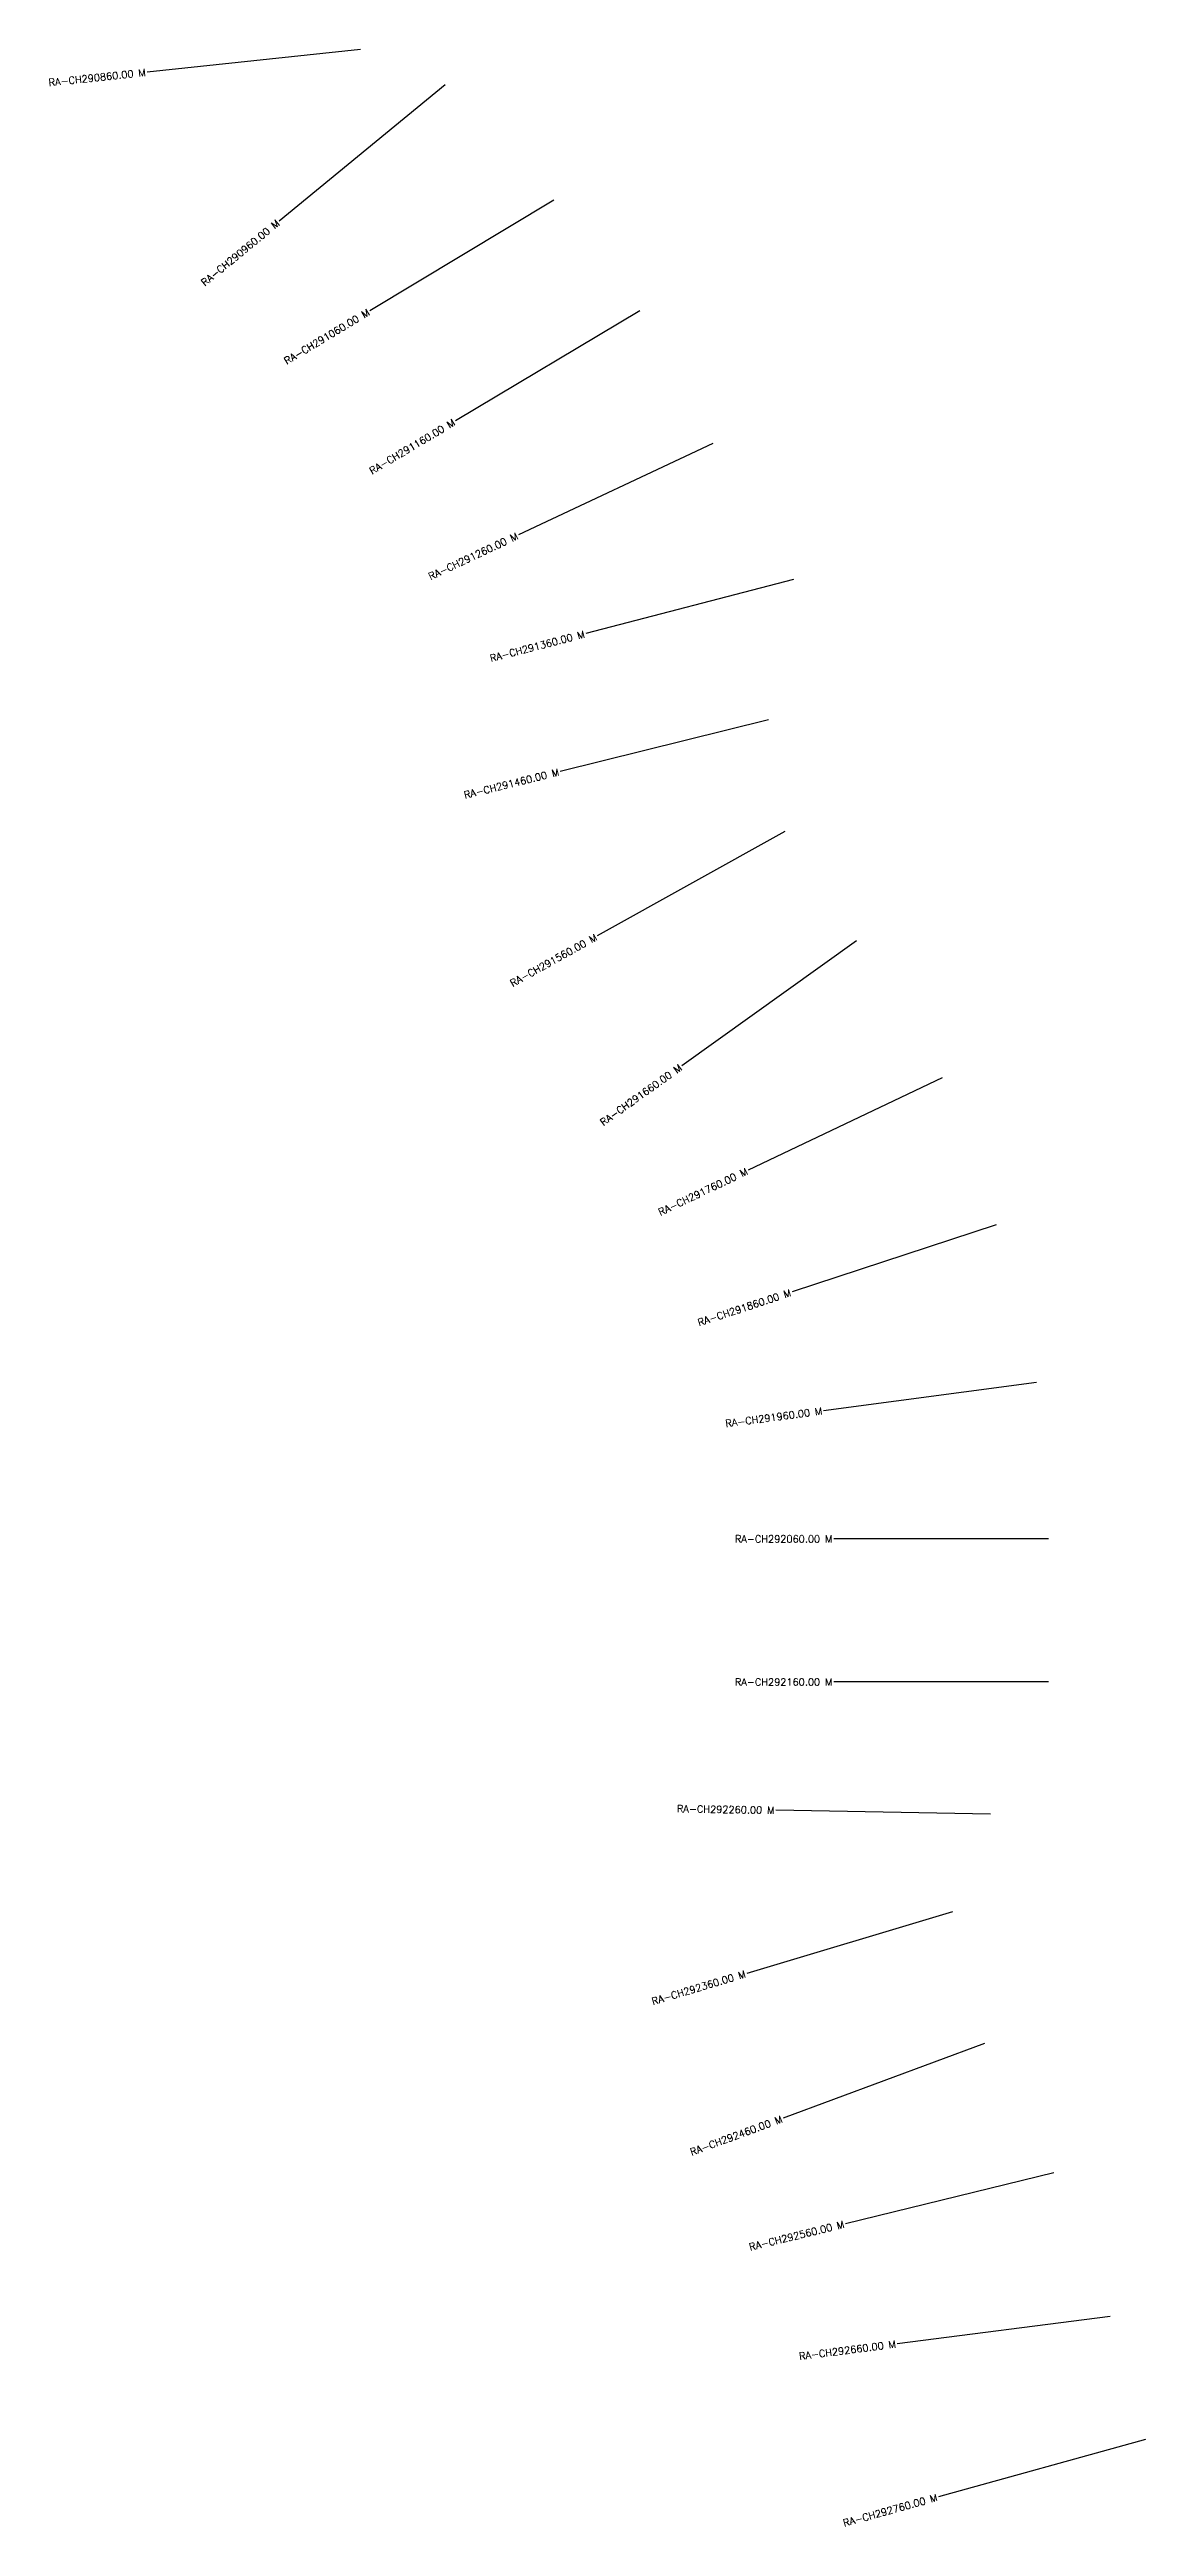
# Model space of a CAD drawing. Header units: metres. Extents: x 281616 to 295829, y 2019770 to 2023182.
# Drawn here: x 281616 to 282382, y 2019770 to 2021501 of the extents above.
import ezdxf
from ezdxf.enums import TextEntityAlignment as Align

# ---------------------------------------------------------------- set-up
doc = ezdxf.new("R2010")
doc.units = ezdxf.units.M
doc.layers.add('CS', color=134, linetype='Continuous')
doc.layers.add('CSMark', color=6, linetype='Continuous')
doc.styles.get("Standard").update_dxf_attribs({"font": 'simplex.shx'})

msp = doc.modelspace()

# ---------------------------------------------------------------- linework, layer by layer
at = {"layer": 'CS'}
for p, q in [((281833.8, 2021500.9), (281684.6, 2021485)), ((281892.9, 2021476.1), (281776.9, 2021381)), ((281968.8, 2021395.6), (281840.3, 2021318.3)), ((282028.8, 2021318.2), (281900, 2021241.3)), ((282080, 2021225.5), (281944.2, 2021161.6)), ((282136.3, 2021130.5), (281991.2, 2021092.7)), ((282118.8, 2021032.3), (281973.3, 2020996.3)), ((282130.3, 2020954.3), (281999.2, 2020881.4)), ((282180.3, 2020877.8), (282058.3, 2020790.6)), ((282240.1, 2020782.1), (282104.7, 2020717.6)), ((282277.8, 2020679.5), (282135.3, 2020632.5)), ((282306, 2020569.2), (282157.3, 2020549.5)), ((282314.5, 2020459.9), (282164.5, 2020459.9)), ((282314.5, 2020359.9), (282164.5, 2020359.9)), ((282274, 2020267.6), (282124, 2020270.2)), ((282247.4, 2020199.2), (282103.7, 2020156.2)), ((282269.8, 2020107.1), (282129.1, 2020055.1)), ((282318.3, 2020016.8), (282172.6, 2019981.2)), ((282357.6, 2019916.3), (282208.8, 2019897.3)), ((282382.2, 2019830.5), (282237.7, 2019790.4))]:
    msp.add_line(p, q, dxfattribs=at)

# ---------------------------------------------------------------- texts
at = {"layer": 'CSMark'}
for s, rotation, p in [('RA-CH290860.00 M', 6.0506, (281683.6, 2021484.9)), ('RA-CH290960.00 M', 39.3525, (281776.1, 2021380.4)), ('RA-CH291060.00 M', 31.0409, (281839.4, 2021317.8)), ('RA-CH291160.00 M', 30.8461, (281899.1, 2021240.8)), ('RA-CH291260.00 M', 25.1945, (281943.3, 2021161.2)), ('RA-CH291360.00 M', 14.5997, (281990.2, 2021092.4)), ('RA-CH291460.00 M', 13.9175, (281972.3, 2020996)), ('RA-CH291560.00 M', 29.0715, (281998.4, 2020880.9)), ('RA-CH291660.00 M', 35.556, (282057.4, 2020790)), ('RA-CH291760.00 M', 25.4689, (282103.8, 2020717.2)), ('RA-CH291860.00 M', 18.2479, (282134.3, 2020632.2)), ('RA-CH291960.00 M', 7.5436, (282156.3, 2020549.4)), ('RA-CH292260.00 M', 359.0362, (282123, 2020270.2)), ('RA-CH292360.00 M', 16.6315, (282102.7, 2020156)), ('RA-CH292460.00 M', 20.2858, (282128.2, 2020054.7)), ('RA-CH292560.00 M', 13.7207, (282171.6, 2019981)), ('RA-CH292660.00 M', 7.2807, (282207.8, 2019897.2)), ('RA-CH292760.00 M', 15.5392, (282236.7, 2019790.1))]:
    msp.add_text(s, height=5, rotation=rotation, dxfattribs=at).set_placement(p, align=Align.MIDDLE_RIGHT)
for s, p in [('RA-CH292060.00 M', (282163.5, 2020459.9)), ('RA-CH292160.00 M', (282163.5, 2020359.9))]:
    msp.add_text(s, height=5, dxfattribs=at).set_placement(p, align=Align.MIDDLE_RIGHT)

doc.saveas('drawing.dxf')
